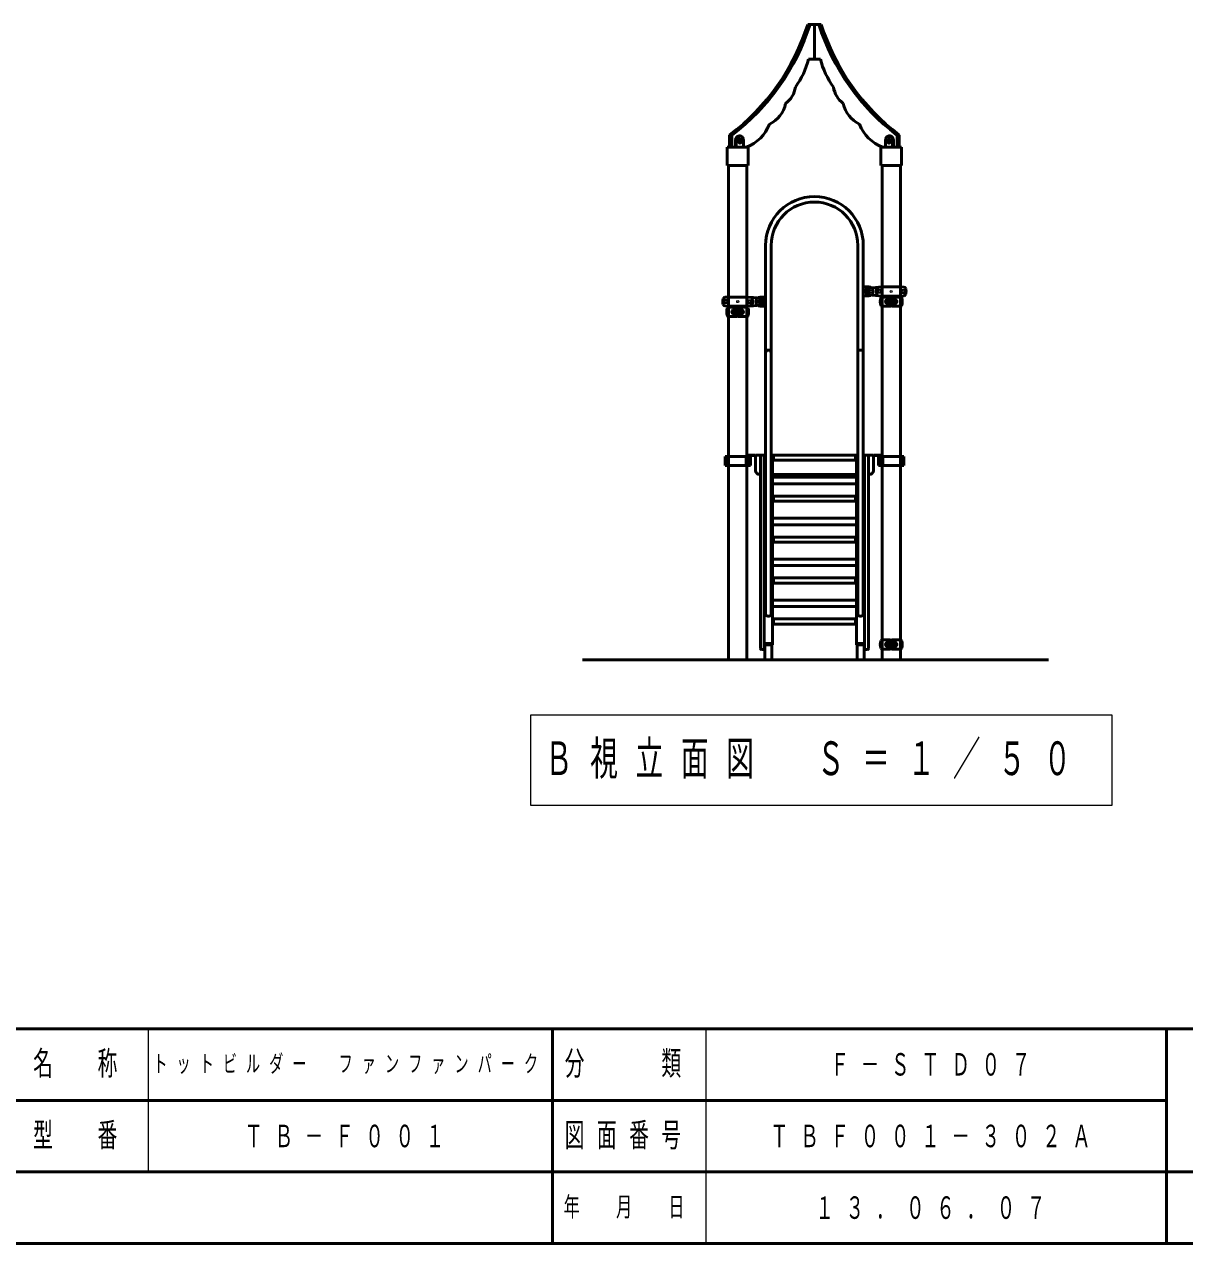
# Model space of a CAD drawing. Units: millimetres on the paper. Extents: x -365 to 0, y -594 to 257.
# Drawn here: x -181.6 to -68.2, y -297 to -177.9 of the extents above; entities that cross this region are included whole.
import ezdxf

# ---------------------------------------------------------------- set-up
doc = ezdxf.new("R2010")
doc.units = ezdxf.units.MM
doc.layers.add('LY_1', color=140, linetype='Continuous', lineweight=50)
doc.styles.add('ＭＳ ゴシック', font='')
doc.styles.get('ＭＳ ゴシック').set_extended_font_data('MS Gothic')

msp = doc.modelspace()

# ---------------------------------------------------------------- linework, layer by layer
at = {"layer": 'LY_1'}
for p, q in [((-105.06, -177.869), (-104.401, -177.869)), ((-104.401, -181.269), (-104.401, -177.869)), ((-103.743, -177.869), (-104.401, -177.869)), ((-104.974, -181.269), (-104.401, -181.269)), ((-103.829, -181.269), (-104.401, -181.269)), ((-112.69, -189.869), (-112.69, -188.678)), ((-112.462, -189.869), (-112.462, -188.678)), ((-112.121, -189.869), (-112.121, -189.269)), ((-112.036, -189.869), (-112.036, -189.269)), ((-111.767, -188.769), (-111.682, -188.769)), ((-111.329, -189.869), (-111.329, -189.269)), ((-97.474, -189.869), (-97.474, -189.269)), ((-97.036, -188.769), (-97.121, -188.769)), ((-96.767, -189.869), (-96.767, -189.269)), ((-96.682, -189.869), (-96.682, -189.269)), ((-96.34, -189.869), (-96.34, -188.678)), ((-96.113, -189.869), (-96.113, -188.678)), ((-110.885, -189.869), (-112.918, -189.869)), ((-112.917, -191.669), (-112.917, -189.869)), ((-110.885, -191.669), (-110.885, -189.869)), ((-95.885, -189.869), (-97.918, -189.869)), ((-97.917, -191.669), (-97.917, -189.869)), ((-95.885, -191.669), (-95.885, -189.869)), ((-110.885, -191.669), (-112.917, -191.669)), ((-112.793, -239.959), (-112.793, -191.669)), ((-111.011, -239.959), (-111.011, -191.669)), ((-95.885, -191.669), (-97.917, -191.669)), ((-97.793, -239.959), (-97.793, -191.669)), ((-96.011, -239.959), (-96.011, -191.669)), ((-109.174, -209.959), (-109.174, -199.459)), ((-108.63, -209.959), (-108.63, -199.458)), ((-100.174, -209.959), (-100.174, -199.458)), ((-99.63, -209.959), (-99.63, -199.459)), ((-99.102, -203.519), (-99.63, -203.519)), ((-98.452, -203.564), (-99.082, -203.61)), ((-97.822, -203.509), (-98.452, -203.564)), ((-95.982, -203.509), (-97.822, -203.509)), ((-95.982, -203.509), (-95.666, -203.536)), ((-112.822, -204.509), (-113.137, -204.536)), ((-112.822, -204.509), (-110.981, -204.509)), ((-110.982, -204.509), (-110.352, -204.564)), ((-110.352, -204.564), (-109.721, -204.61)), ((-109.702, -204.519), (-109.174, -204.519)), ((-99.102, -204.399), (-99.63, -204.399)), ((-98.452, -204.353), (-99.082, -204.307)), ((-97.822, -204.409), (-98.452, -204.353)), ((-97.824, -204.509), (-96.972, -204.509)), ((-95.982, -204.409), (-97.822, -204.409)), ((-97.227, -204.773), (-97.267, -204.772)), ((-97.227, -204.959), (-97.227, -204.529)), ((-96.932, -204.549), (-96.932, -205.369)), ((-96.872, -204.549), (-96.872, -205.369)), ((-95.98, -204.509), (-96.832, -204.509)), ((-96.577, -204.959), (-96.577, -204.529)), ((-96.577, -204.773), (-96.537, -204.772)), ((-95.982, -204.409), (-95.666, -204.381)), ((-112.822, -205.409), (-113.137, -205.381)), ((-112.824, -205.509), (-111.972, -205.509)), ((-112.822, -205.409), (-110.981, -205.409)), ((-112.227, -205.773), (-112.267, -205.772)), ((-112.227, -205.959), (-112.227, -205.529)), ((-112.227, -205.959), (-112.227, -206.389)), ((-111.932, -205.549), (-111.932, -206.369)), ((-111.872, -205.549), (-111.872, -206.369)), ((-110.98, -205.509), (-111.832, -205.509)), ((-111.577, -205.959), (-111.577, -205.529)), ((-111.577, -205.773), (-111.537, -205.772)), ((-111.577, -205.959), (-111.577, -206.389)), ((-110.982, -205.409), (-110.352, -205.353)), ((-110.352, -205.353), (-109.721, -205.307)), ((-109.702, -205.399), (-109.173, -205.399)), ((-97.822, -205.409), (-96.972, -205.409)), ((-97.227, -205.144), (-97.267, -205.146)), ((-97.227, -204.959), (-97.227, -205.389)), ((-95.98, -205.409), (-96.832, -205.409)), ((-96.577, -204.959), (-96.577, -205.389)), ((-96.577, -205.144), (-96.537, -205.146)), ((-112.822, -206.409), (-111.972, -206.409)), ((-112.227, -206.144), (-112.267, -206.146)), ((-110.98, -206.409), (-111.832, -206.409)), ((-111.577, -206.144), (-111.537, -206.146)), ((-109.174, -235.478), (-109.174, -209.959)), ((-108.63, -235.478), (-108.63, -209.959)), ((-100.174, -235.478), (-100.174, -209.959)), ((-99.63, -235.478), (-99.63, -209.959)), ((-113.138, -220.079), (-113.138, -220.979)), ((-110.666, -220.079), (-113.138, -220.079)), ((-112.972, -220.079), (-112.972, -220.979)), ((-111.067, -220.079), (-111.067, -220.979)), ((-111.011, -219.959), (-110.152, -219.959)), ((-111.011, -220.005), (-110.152, -220.005)), ((-110.88, -220.079), (-110.88, -220.979)), ((-110.821, -220.079), (-110.821, -220.979)), ((-110.666, -220.079), (-110.666, -220.979)), ((-110.152, -220.019), (-110.152, -221.459)), ((-109.302, -219.959), (-110.092, -219.959)), ((-109.682, -238.859), (-109.682, -220.059)), ((-109.302, -219.959), (-109.582, -219.959)), ((-109.302, -219.895), (-109.174, -219.895)), ((-109.302, -238.859), (-109.302, -219.895)), ((-108.63, -219.895), (-108.502, -219.895)), ((-108.502, -238.479), (-108.502, -219.895)), ((-100.302, -219.959), (-108.502, -219.959)), ((-108.402, -220.459), (-108.402, -219.959)), ((-100.402, -220.459), (-100.402, -219.959)), ((-100.174, -219.895), (-100.302, -219.895)), ((-100.302, -238.479), (-100.302, -219.895)), ((-99.502, -219.895), (-99.63, -219.895)), ((-99.502, -238.859), (-99.502, -219.895)), ((-99.502, -219.959), (-99.222, -219.959)), ((-98.712, -219.959), (-99.502, -219.959)), ((-99.122, -238.859), (-99.122, -220.059)), ((-97.793, -219.959), (-98.652, -219.959)), ((-97.793, -220.005), (-98.652, -220.005)), ((-98.652, -220.019), (-98.652, -221.459)), ((-98.138, -220.079), (-98.138, -220.979)), ((-98.138, -220.079), (-95.666, -220.079)), ((-97.983, -220.079), (-97.983, -220.979)), ((-97.924, -220.079), (-97.924, -220.979)), ((-97.736, -220.079), (-97.736, -220.979)), ((-95.832, -220.079), (-95.832, -220.979)), ((-95.666, -220.079), (-95.666, -220.979)), ((-110.666, -220.979), (-113.138, -220.979)), ((-104.402, -220.459), (-108.402, -220.459)), ((-104.402, -220.459), (-100.402, -220.459)), ((-98.138, -220.979), (-95.666, -220.979)), ((-109.682, -221.859), (-109.752, -221.859)), ((-104.402, -221.859), (-108.502, -221.859)), ((-108.502, -222.119), (-100.302, -222.119)), ((-108.502, -222.757), (-100.302, -222.757)), ((-104.402, -221.859), (-100.302, -221.859)), ((-99.122, -221.859), (-99.052, -221.859)), ((-104.402, -223.959), (-108.402, -223.959)), ((-108.402, -224.459), (-108.402, -223.959)), ((-104.402, -223.959), (-100.402, -223.959)), ((-100.402, -224.459), (-100.402, -223.959)), ((-104.402, -224.459), (-108.402, -224.459)), ((-104.402, -224.459), (-100.402, -224.459)), ((-108.502, -226.119), (-100.302, -226.119)), ((-108.502, -226.757), (-100.302, -226.757)), ((-104.402, -227.959), (-108.402, -227.959)), ((-108.402, -228.459), (-108.402, -227.959)), ((-104.402, -228.459), (-108.402, -228.459)), ((-104.402, -227.959), (-100.402, -227.959)), ((-104.402, -228.459), (-100.402, -228.459)), ((-100.402, -228.459), (-100.402, -227.959)), ((-108.502, -230.119), (-100.302, -230.119)), ((-108.502, -230.757), (-100.302, -230.757)), ((-104.402, -231.959), (-108.402, -231.959)), ((-108.402, -232.459), (-108.402, -231.959)), ((-104.402, -231.959), (-100.402, -231.959)), ((-100.402, -232.459), (-100.402, -231.959)), ((-104.402, -232.459), (-108.402, -232.459)), ((-104.402, -232.459), (-100.402, -232.459)), ((-108.502, -234.119), (-100.302, -234.119)), ((-108.502, -234.757), (-100.302, -234.757)), ((-104.402, -235.959), (-108.402, -235.959)), ((-108.402, -236.459), (-108.402, -235.959)), ((-104.402, -236.459), (-108.402, -236.459)), ((-104.402, -235.959), (-100.402, -235.959)), ((-104.402, -236.459), (-100.402, -236.459)), ((-100.402, -236.459), (-100.402, -235.959)), ((-97.824, -238.009), (-96.972, -238.009)), ((-97.227, -238.459), (-97.227, -238.029)), ((-96.932, -238.049), (-96.932, -238.869)), ((-96.872, -238.049), (-96.872, -238.869)), ((-95.98, -238.009), (-96.832, -238.009)), ((-96.577, -238.459), (-96.577, -238.029)), ((-109.582, -238.959), (-109.402, -238.959)), ((-109.302, -238.359), (-108.502, -238.359)), ((-109.302, -238.479), (-108.502, -238.479)), ((-109.242, -239.959), (-109.242, -238.479)), ((-108.562, -239.959), (-108.562, -238.479)), ((-99.502, -238.359), (-100.302, -238.359)), ((-99.502, -238.479), (-100.302, -238.479)), ((-100.242, -239.959), (-100.242, -238.479)), ((-99.562, -239.959), (-99.562, -238.479)), ((-99.222, -238.959), (-99.402, -238.959)), ((-97.822, -238.909), (-96.972, -238.909)), ((-97.227, -238.273), (-97.267, -238.272)), ((-97.227, -238.644), (-97.267, -238.646)), ((-97.227, -238.459), (-97.227, -238.889)), ((-95.98, -238.909), (-96.832, -238.909)), ((-96.577, -238.273), (-96.537, -238.272)), ((-96.577, -238.459), (-96.577, -238.889)), ((-96.577, -238.644), (-96.537, -238.646)), ((-130, -276), (-130, -297)), ((-70, -276), (-70, -297)), ((-182.5, -283), (-70, -283)), ((-237.5, -290), (0, -290))]:
    msp.add_line(p, q, dxfattribs=at)
at = {"layer": 'LY_1', "color": 7, "lineweight": 13}
for p, q in [((-113.237, -205.143), (-113.237, -204.774)), ((-112.867, -204.774), (-113.237, -204.774)), ((-110.937, -204.774), (-110.567, -204.774)), ((-110.567, -205.143), (-110.567, -204.774)), ((-98.237, -204.143), (-98.237, -203.774)), ((-97.867, -203.774), (-98.237, -203.774)), ((-97.867, -204.143), (-98.237, -204.143)), ((-95.937, -203.774), (-95.567, -203.774)), ((-95.937, -204.143), (-95.567, -204.143)), ((-95.567, -204.143), (-95.567, -203.774)), ((-112.867, -205.143), (-113.237, -205.143)), ((-110.937, -205.143), (-110.567, -205.143)), ((-132.133, -245.368), (-132.133, -254.168)), ((-75.333, -245.368), (-132.133, -245.368)), ((-75.333, -254.168), (-75.333, -245.368)), ((-132.133, -254.168), (-75.333, -254.168)), ((-169.5, -276), (-169.5, -290)), ((-115, -276), (-115, -297))]:
    msp.add_line(p, q, dxfattribs=at)
at = {"layer": 'LY_1', "color": 7}
for p, q in [((-81.542, -239.959), (-127.064, -239.959)), ((-365, -276), (0, -276)), ((-365, -297), (0, -297))]:
    msp.add_line(p, q, dxfattribs=at)
at = {"layer": 'LY_1'}
for points in [[(-111.767, -188.769), (-111.822, -188.775), (-111.876, -188.793), (-111.928, -188.823), (-111.975, -188.864), (-112.017, -188.915), (-112.053, -188.975), (-112.082, -189.042), (-112.103, -189.114), (-112.116, -189.19), (-112.121, -189.269)], [(-111.329, -189.269), (-111.332, -189.203), (-111.341, -189.139), (-111.356, -189.077), (-111.376, -189.019), (-111.402, -188.964), (-111.432, -188.915), (-111.467, -188.872), (-111.505, -188.836), (-111.547, -188.807), (-111.591, -188.786), (-111.636, -188.773), (-111.682, -188.769), (-111.728, -188.773), (-111.774, -188.786), (-111.818, -188.807), (-111.859, -188.836), (-111.897, -188.872), (-111.932, -188.915), (-111.963, -188.964), (-111.988, -189.019), (-112.009, -189.077), (-112.024, -189.139), (-112.033, -189.203), (-112.036, -189.269)], [(-97.474, -189.269), (-97.471, -189.203), (-97.462, -189.139), (-97.447, -189.077), (-97.427, -189.019), (-97.401, -188.964), (-97.371, -188.915), (-97.336, -188.872), (-97.297, -188.836), (-97.256, -188.807), (-97.212, -188.786), (-97.167, -188.773), (-97.121, -188.769), (-97.075, -188.773), (-97.029, -188.786), (-96.985, -188.807), (-96.944, -188.836), (-96.905, -188.872), (-96.871, -188.915), (-96.84, -188.964), (-96.814, -189.019), (-96.794, -189.077), (-96.779, -189.139), (-96.77, -189.203), (-96.767, -189.269)], [(-97.036, -188.769), (-96.994, -188.772), (-96.953, -188.782), (-96.913, -188.799), (-96.875, -188.823), (-96.839, -188.853), (-96.806, -188.888), (-96.776, -188.929), (-96.75, -188.975), (-96.727, -189.024), (-96.709, -189.077), (-96.696, -189.133), (-96.687, -189.19), (-96.683, -189.229), (-96.682, -189.269)], [(-108.63, -235.478), (-108.632, -235.507), (-108.639, -235.535), (-108.65, -235.562), (-108.666, -235.588), (-108.686, -235.612), (-108.709, -235.633), (-108.736, -235.652), (-108.766, -235.668), (-108.798, -235.681), (-108.831, -235.69), (-108.866, -235.696), (-108.902, -235.697), (-108.937, -235.696), (-108.972, -235.69), (-109.006, -235.681), (-109.038, -235.668), (-109.067, -235.652), (-109.094, -235.633), (-109.118, -235.612), (-109.137, -235.588), (-109.153, -235.562), (-109.164, -235.535), (-109.171, -235.507), (-109.174, -235.478)], [(-100.174, -235.478), (-100.171, -235.507), (-100.164, -235.535), (-100.153, -235.562), (-100.137, -235.588), (-100.118, -235.612), (-100.094, -235.633), (-100.067, -235.652), (-100.038, -235.668), (-100.006, -235.681), (-99.972, -235.69), (-99.937, -235.696), (-99.902, -235.697), (-99.866, -235.696), (-99.831, -235.69), (-99.798, -235.681), (-99.766, -235.668), (-99.736, -235.652), (-99.709, -235.633), (-99.686, -235.612), (-99.666, -235.588), (-99.65, -235.562), (-99.639, -235.535), (-99.632, -235.507), (-99.63, -235.478)]]:
    msp.add_lwpolyline(points, dxfattribs=at)
for points in [[(-111.682, -189.069), (-111.695, -189.069), (-111.707, -189.072), (-111.719, -189.075), (-111.731, -189.081), (-111.742, -189.087), (-111.753, -189.095), (-111.763, -189.105), (-111.773, -189.115), (-111.782, -189.127), (-111.791, -189.14), (-111.798, -189.154), (-111.805, -189.169), (-111.81, -189.184), (-111.815, -189.2), (-111.819, -189.217), (-111.822, -189.234), (-111.823, -189.251), (-111.824, -189.269), (-111.823, -189.286), (-111.822, -189.303), (-111.819, -189.32), (-111.815, -189.337), (-111.81, -189.353), (-111.805, -189.369), (-111.798, -189.383), (-111.791, -189.397), (-111.782, -189.41), (-111.773, -189.422), (-111.763, -189.432), (-111.753, -189.442), (-111.742, -189.45), (-111.731, -189.456), (-111.719, -189.462), (-111.707, -189.465), (-111.695, -189.468), (-111.682, -189.469), (-111.67, -189.468), (-111.658, -189.465), (-111.646, -189.462), (-111.634, -189.456), (-111.622, -189.45), (-111.612, -189.442), (-111.601, -189.432), (-111.591, -189.422), (-111.582, -189.41), (-111.574, -189.397), (-111.566, -189.383), (-111.56, -189.369), (-111.554, -189.353), (-111.549, -189.337), (-111.546, -189.32), (-111.543, -189.303), (-111.541, -189.286), (-111.541, -189.269), (-111.541, -189.251), (-111.543, -189.234), (-111.546, -189.217), (-111.549, -189.2), (-111.554, -189.184), (-111.56, -189.169), (-111.566, -189.154), (-111.574, -189.14), (-111.582, -189.127), (-111.591, -189.115), (-111.601, -189.105), (-111.612, -189.095), (-111.622, -189.087), (-111.634, -189.081), (-111.646, -189.075), (-111.658, -189.072), (-111.67, -189.069)], [(-111.682, -189.069), (-111.695, -189.069), (-111.707, -189.072), (-111.719, -189.075), (-111.731, -189.081), (-111.742, -189.087), (-111.753, -189.095), (-111.763, -189.105), (-111.773, -189.115), (-111.782, -189.127), (-111.791, -189.14), (-111.798, -189.154), (-111.805, -189.169), (-111.81, -189.184), (-111.815, -189.2), (-111.819, -189.217), (-111.822, -189.234), (-111.823, -189.251), (-111.824, -189.269), (-111.823, -189.286), (-111.822, -189.303), (-111.819, -189.32), (-111.815, -189.337), (-111.81, -189.353), (-111.805, -189.369), (-111.798, -189.383), (-111.791, -189.397), (-111.782, -189.41), (-111.773, -189.422), (-111.763, -189.432), (-111.753, -189.442), (-111.742, -189.45), (-111.731, -189.456), (-111.719, -189.462), (-111.707, -189.465), (-111.695, -189.468), (-111.682, -189.469), (-111.67, -189.468), (-111.658, -189.465), (-111.646, -189.462), (-111.634, -189.456), (-111.622, -189.45), (-111.612, -189.442), (-111.601, -189.432), (-111.591, -189.422), (-111.582, -189.41), (-111.574, -189.397), (-111.566, -189.383), (-111.56, -189.369), (-111.554, -189.353), (-111.549, -189.337), (-111.546, -189.32), (-111.543, -189.303), (-111.541, -189.286), (-111.541, -189.269), (-111.541, -189.251), (-111.543, -189.234), (-111.546, -189.217), (-111.549, -189.2), (-111.554, -189.184), (-111.56, -189.169), (-111.566, -189.154), (-111.574, -189.14), (-111.582, -189.127), (-111.591, -189.115), (-111.601, -189.105), (-111.612, -189.095), (-111.622, -189.087), (-111.634, -189.081), (-111.646, -189.075), (-111.658, -189.072), (-111.67, -189.069)], [(-97.121, -189.069), (-97.133, -189.069), (-97.145, -189.072), (-97.157, -189.075), (-97.169, -189.081), (-97.18, -189.087), (-97.191, -189.095), (-97.202, -189.105), (-97.212, -189.115), (-97.221, -189.127), (-97.229, -189.14), (-97.236, -189.154), (-97.243, -189.169), (-97.249, -189.184), (-97.254, -189.2), (-97.257, -189.217), (-97.26, -189.234), (-97.262, -189.251), (-97.262, -189.269), (-97.262, -189.286), (-97.26, -189.303), (-97.257, -189.32), (-97.254, -189.337), (-97.249, -189.353), (-97.243, -189.369), (-97.236, -189.383), (-97.229, -189.397), (-97.221, -189.41), (-97.212, -189.422), (-97.202, -189.432), (-97.191, -189.442), (-97.18, -189.45), (-97.169, -189.456), (-97.157, -189.462), (-97.145, -189.465), (-97.133, -189.468), (-97.121, -189.469), (-97.108, -189.468), (-97.096, -189.465), (-97.084, -189.462), (-97.072, -189.456), (-97.061, -189.45), (-97.05, -189.442), (-97.04, -189.432), (-97.03, -189.422), (-97.021, -189.41), (-97.012, -189.397), (-97.005, -189.383), (-96.998, -189.369), (-96.992, -189.353), (-96.988, -189.337), (-96.984, -189.32), (-96.981, -189.303), (-96.98, -189.286), (-96.979, -189.269), (-96.98, -189.251), (-96.981, -189.234), (-96.984, -189.217), (-96.988, -189.2), (-96.992, -189.184), (-96.998, -189.169), (-97.005, -189.154), (-97.012, -189.14), (-97.021, -189.127), (-97.03, -189.115), (-97.04, -189.105), (-97.05, -189.095), (-97.061, -189.087), (-97.072, -189.081), (-97.084, -189.075), (-97.096, -189.072), (-97.108, -189.069)]]:
    msp.add_lwpolyline(points, close=True, dxfattribs=at)
at = {"layer": 'LY_1', "color": 7, "lineweight": 13}
for centre, radius in [((-113.052, -204.959), 0.185), ((-113.052, -204.959), 0.1), ((-111.902, -204.959), 0.1), ((-110.752, -204.959), 0.185), ((-110.752, -204.959), 0.1), ((-98.052, -203.959), 0.185), ((-98.052, -203.959), 0.1), ((-96.902, -203.959), 0.1), ((-95.752, -203.959), 0.185), ((-95.752, -203.959), 0.1)]:
    msp.add_circle(centre, radius, dxfattribs=at)
at = {"layer": 'LY_1'}
for centre in [(-109.702, -204.959), (-99.102, -203.959)]:
    msp.add_circle(centre, 0.15, dxfattribs=at)
for centre, radius, start, end in [((-125.834, -171.303), 21.787, 307.10833, 342.46195), ((-125.607, -171.303), 21.787, 307.10833, 342.46195), ((-83.196, -171.303), 21.787, 197.53805, 232.89167), ((-82.968, -171.303), 21.787, 197.53805, 232.89167), ((-112.718, -179.268), 7.999, 323.79379, 345.51227), ((-96.084, -179.268), 7.999, 194.48773, 216.20621), ((-108.62, -183.687), 2.376, 306.21633, 352.61079), ((-100.183, -183.687), 2.376, 187.38921, 233.78367), ((-110.039, -185.013), 2.884, 295.24241, 348.19668), ((-98.763, -185.013), 2.884, 191.80332, 244.75759), ((-112.42, -186.263), 3.857, 290.82289, 339.37534), ((-96.383, -186.263), 3.857, 200.62466, 249.17711), ((-104.402, -199.459), 4.772, 0, 180), ((-104.402, -199.459), 4.228, 0, 180), ((-99.052, -203.959), 0.35, 95, 265), ((-99.102, -203.959), 0.44, 270, 90), ((-97.352, -203.959), 1, 163.80375, 196.19625), ((-98.12, -203.735), 0.2, 95, 163.80375), ((-95.684, -203.735), 0.2, 16.19625, 85), ((-96.452, -203.959), 1, 343.80375, 16.19625), ((-112.352, -204.959), 1, 163.80375, 196.19625), ((-113.12, -204.735), 0.2, 95, 163.80375), ((-110.684, -204.735), 0.2, 16.19625, 85), ((-111.452, -204.959), 1, 343.80375, 16.19625), ((-109.702, -204.959), 0.44, 90, 270), ((-109.752, -204.959), 0.35, 275, 85), ((-98.12, -204.182), 0.2, 196.19625, 265), ((-96.85, -204.959), 1.122, 159.19706, 200.80294), ((-97.824, -204.589), 0.08, 90, 159.19706), ((-97.273, -204.959), 0.187, 88, 272), ((-97.207, -204.529), 0.02, 90, 180), ((-96.972, -204.549), 0.04, 0, 90), ((-96.832, -204.549), 0.04, 90, 180), ((-96.597, -204.529), 0.02, 0, 90), ((-96.53, -204.959), 0.187, 268, 92), ((-95.98, -204.589), 0.08, 20.80294, 90), ((-96.954, -204.959), 1.122, 339.19706, 20.80294), ((-95.684, -204.182), 0.2, 275, 343.80375), ((-113.12, -205.182), 0.2, 196.19625, 265), ((-111.85, -205.959), 1.122, 159.19706, 200.80294), ((-112.824, -205.589), 0.08, 90, 159.19706), ((-112.273, -205.959), 0.187, 88, 272), ((-112.207, -205.529), 0.02, 90, 180), ((-111.972, -205.549), 0.04, 0, 90), ((-111.832, -205.549), 0.04, 90, 180), ((-111.597, -205.529), 0.02, 0, 90), ((-111.53, -205.959), 0.187, 268, 92), ((-110.98, -205.589), 0.08, 20.80294, 90), ((-111.954, -205.959), 1.122, 339.19706, 20.80294), ((-110.684, -205.182), 0.2, 275, 343.80375), ((-97.824, -205.329), 0.08, 200.80294, 270), ((-97.207, -205.389), 0.02, 180, 270), ((-96.972, -205.369), 0.04, 270, 0), ((-96.832, -205.369), 0.04, 180, 270), ((-96.597, -205.389), 0.02, 270, 0), ((-95.98, -205.329), 0.08, 270, 339.19706), ((-112.824, -206.329), 0.08, 200.80294, 270), ((-112.207, -206.389), 0.02, 180, 270), ((-111.972, -206.369), 0.04, 270, 0), ((-111.832, -206.369), 0.04, 180, 270), ((-111.597, -206.389), 0.02, 270, 0), ((-110.98, -206.329), 0.08, 270, 339.19706), ((-108.902, -209.959), 0.272, 0, 180), ((-99.902, -209.959), 0.272, 0, 180), ((-110.092, -220.019), 0.06, 90, 180), ((-109.582, -220.059), 0.1, 90, 180), ((-109.402, -220.059), 0.1, 0, 90), ((-99.402, -220.059), 0.1, 90, 180), ((-99.222, -220.059), 0.1, 0, 90), ((-98.712, -220.019), 0.06, 0, 90), ((-109.752, -221.459), 0.4, 180, 270), ((-99.052, -221.459), 0.4, 270, 0), ((-96.85, -238.459), 1.122, 159.19706, 200.80294), ((-97.824, -238.089), 0.08, 90, 159.19706), ((-97.207, -238.029), 0.02, 90, 180), ((-96.972, -238.049), 0.04, 0, 90), ((-96.832, -238.049), 0.04, 90, 180), ((-96.597, -238.029), 0.02, 0, 90), ((-95.98, -238.089), 0.08, 20.80294, 90), ((-96.954, -238.459), 1.122, 339.19706, 20.80294), ((-109.582, -238.859), 0.1, 180, 270), ((-109.402, -238.859), 0.1, 270, 0), ((-99.402, -238.859), 0.1, 180, 270), ((-99.222, -238.859), 0.1, 270, 0), ((-97.824, -238.829), 0.08, 200.80294, 270), ((-97.273, -238.459), 0.187, 88, 272), ((-97.207, -238.889), 0.02, 180, 270), ((-96.972, -238.869), 0.04, 270, 0), ((-96.832, -238.869), 0.04, 180, 270), ((-96.597, -238.889), 0.02, 270, 0), ((-96.53, -238.459), 0.187, 268, 92), ((-95.98, -238.829), 0.08, 270, 339.19706)]:
    msp.add_arc(centre, radius, start, end, dxfattribs=at)
at = {"layer": 'LY_1', "color": 7, "lineweight": 13}
for centre, start, end in [((-115.427, -204.959), 355.87048, 4.12952), ((-108.376, -204.959), 175.87048, 184.12952), ((-100.427, -203.959), 355.87048, 4.12952), ((-93.376, -203.959), 175.87048, 184.12952)]:
    msp.add_arc(centre, 2.567, start, end, dxfattribs=at)

# ---------------------------------------------------------------- texts
at = {"layer": 'LY_1', "color": 7, "style": 'ＭＳ ゴシック'}
for s, insert, char_height, attachment_point in [('\\T1.64;\\W0.6;Ｂ視立面図\u3000Ｓ＝１／５０', (-130.733, -249.768), 3.299, 4), ('\\T1.64;\\W0.6;名\u3000称', (-176, -279.5), 2.346, 5), ('\\T1.64;\\W0.6;トットビルダー\u3000ファンファンパーク', (-149.75, -279.5), 1.686, 5), ('\\T1.64;\\W0.6;分\u3000\u3000類', (-122.5, -279.5), 2.346, 5), ('\\T1.64;\\W0.6;Ｆ－ＳＴＤ０７', (-92.5, -279.5), 2.199, 5), ('\\T1.64;\\W0.6;型\u3000番', (-176, -286.5), 2.346, 5), ('\\T1.64;\\W0.6;ＴＢ－Ｆ００１', (-149.75, -286.5), 2.199, 5), ('\\T1.64;\\W0.6;図面番号', (-122.5, -286.5), 2.346, 5), ('\\T1.64;\\W0.6;ＴＢＦ００１－３０２Ａ', (-92.5, -286.5), 2.199, 5), ('\\T1.64;\\W0.6;年\u3000月\u3000日', (-122.5, -293.5), 1.906, 5), ('\\T1.64;\\W0.6;１３．０６．０７', (-92.5, -293.5), 2.199, 5)]:
    msp.add_mtext(s, dxfattribs=dict(at, insert=insert, char_height=char_height, attachment_point=attachment_point))

doc.saveas('drawing.dxf')
